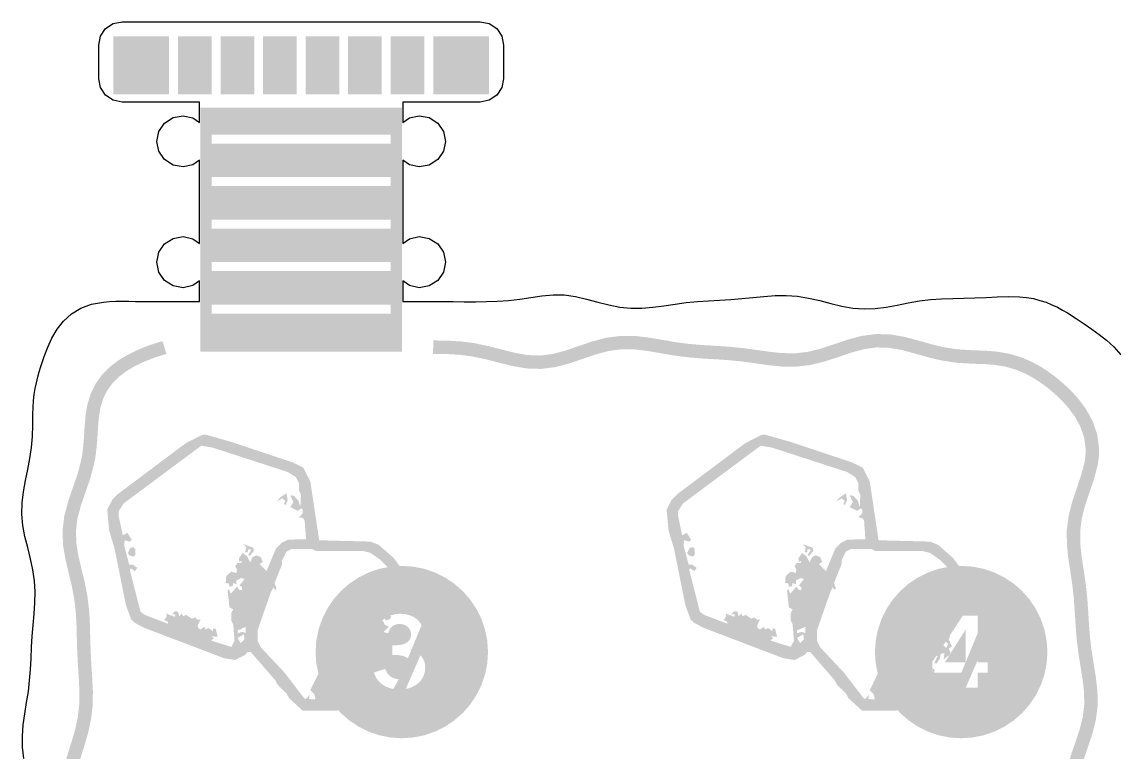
# Model space of a CAD drawing. Header units: millimetres. Extents: x 6 to 297, y 55 to 451.
# Drawn here: x 121.43 to 167.02, y 213.74 to 244.24 of the extents above; entities that cross this region are included whole.
import ezdxf

# ---------------------------------------------------------------- set-up
doc = ezdxf.new("R2010")
doc.units = ezdxf.units.MM
doc.layers.add('CUT', color=1, linetype='Continuous')
doc.layers.add('RASTER', color=7, linetype='Continuous')

msp = doc.modelspace()

# ---------------------------------------------------------------- hatches: boundary and pattern name
at = {"layer": 'RASTER'}
h = msp.add_hatch(color=7, dxfattribs=at)
h.paths.add_polyline_path([(125.243, 241.211), (140.935, 241.211), (140.935, 243.64), (125.243, 243.64)])
h.paths.add_polyline_path([(127.578, 241.211), (127.578, 243.64), (127.952, 243.64), (127.952, 241.211), (127.578, 241.211)], flags=0)
h.paths.add_polyline_path([(129.353, 241.211), (129.353, 243.64), (129.727, 243.64), (129.727, 241.211), (129.353, 241.211)], flags=0)
h.paths.add_polyline_path([(131.128, 241.211), (131.128, 243.64), (131.501, 243.64), (131.501, 241.211), (131.128, 241.211)], flags=0)
h.paths.add_polyline_path([(132.902, 241.211), (132.902, 243.64), (133.276, 243.64), (133.276, 241.211), (132.902, 241.211)], flags=0)
h.paths.add_polyline_path([(134.677, 241.211), (134.677, 243.64), (135.05, 243.64), (135.05, 241.211), (134.677, 241.211)], flags=0)
h.paths.add_polyline_path([(136.451, 241.211), (136.451, 243.64), (136.825, 243.64), (136.825, 241.211), (136.451, 241.211)], flags=0)
h.paths.add_polyline_path([(138.226, 241.211), (138.226, 243.64), (138.6, 243.64), (138.6, 241.211), (138.226, 241.211)], flags=0)
h = msp.add_hatch(color=7, dxfattribs=at)
h.paths.add_polyline_path([(128.886, 230.47), (137.292, 230.47), (137.292, 240.651), (128.886, 240.651)])
h.paths.add_polyline_path([(129.353, 232.058), (129.353, 232.432), (136.825, 232.432), (136.825, 232.058), (129.353, 232.058)], flags=0)
h.paths.add_polyline_path([(129.353, 233.833), (129.353, 234.206), (136.825, 234.206), (136.825, 233.833), (129.353, 233.833)], flags=0)
h.paths.add_polyline_path([(129.353, 235.607), (129.353, 235.981), (136.825, 235.981), (136.825, 235.607), (129.353, 235.607)], flags=0)
h.paths.add_polyline_path([(129.353, 237.382), (129.353, 237.755), (136.825, 237.755), (136.825, 237.382), (129.353, 237.382)], flags=0)
h.paths.add_polyline_path([(129.353, 239.156), (129.353, 239.53), (136.825, 239.53), (136.825, 239.156), (129.353, 239.156)], flags=0)
msp.add_hatch(color=7, dxfattribs=at).paths.add_polyline_path([(138.596, 230.376), (139.15, 230.368), (139.694, 230.338), (140.234, 230.267), (140.777, 230.154), (141.333, 230.01), (141.904, 229.868), (142.494, 229.767), (143.095, 229.747), (143.697, 229.821), (144.285, 229.976), (144.855, 230.172), (145.405, 230.36), (145.939, 230.499), (146.462, 230.568), (146.988, 230.564), (147.526, 230.501), (148.079, 230.406), (148.645, 230.309), (149.217, 230.234), (149.787, 230.185), (150.35, 230.152), (150.905, 230.115), (151.456, 230.061), (152.011, 229.986), (152.575, 229.905), (153.154, 229.846), (153.745, 229.84), (154.34, 229.91), (154.928, 230.053), (155.5, 230.24), (156.054, 230.429), (156.588, 230.573), (157.108, 230.644), (157.625, 230.629), (158.153, 230.537), (158.7, 230.392), (159.264, 230.231), (159.841, 230.095), (160.425, 230.006), (160.998, 229.971), (161.282, 229.958), (161.547, 229.953), (162.047, 229.914), (162.496, 229.838), (162.904, 229.722), (163.274, 229.571), (163.613, 229.392), (163.929, 229.19), (164.232, 228.968), (164.528, 228.722), (164.821, 228.446), (165.108, 228.129), (165.377, 227.765), (165.606, 227.352), (165.77, 226.891), (165.839, 226.381), (165.825, 226.121), (165.793, 225.864), (165.651, 225.321), (165.463, 224.769), (165.272, 224.198), (165.123, 223.611), (165.047, 223.015), (165.05, 222.422), (165.111, 221.842), (165.197, 221.275), (165.279, 220.721), (165.34, 220.17), (165.38, 219.617), (165.414, 219.056), (165.458, 218.488), (165.525, 217.916), (165.615, 217.35), (165.705, 216.795), (165.768, 216.255), (165.776, 215.728), (165.713, 215.204), (165.579, 214.671), (165.394, 214.122), (165.199, 213.554), (165.04, 212.967), (164.959, 212.366), (164.975, 211.763), (165.074, 211.172), (165.219, 210.599), (165.368, 210.042), (165.488, 209.499), (165.564, 208.96), (165.597, 208.418), (165.602, 207.866), (165.601, 207.306), (165.608, 206.74), (165.626, 206.178), (165.641, 205.625), (165.631, 205.082), (165.578, 204.546), (165.472, 204.008), (165.323, 203.46), (165.158, 202.896), (165.019, 202.313), (164.947, 201.714), (164.972, 201.11), (165.088, 200.514), (165.266, 199.935), (165.457, 199.376), (165.617, 198.835), (165.718, 198.306), (165.75, 197.779), (165.723, 197.243), (165.658, 196.694), (165.583, 196.133), (165.521, 195.564), (165.479, 194.996), (165.448, 194.435), (165.409, 193.883), (165.348, 193.335), (165.299, 193.072), (165.246, 192.816), (165.099, 192.327), (164.933, 191.887), (164.768, 191.481), (164.614, 191.098), (164.473, 190.73), (164.332, 190.369), (164.174, 190.014), (163.98, 189.665), (163.733, 189.333), (163.426, 189.036), (163.057, 188.795), (162.631, 188.633), (162.157, 188.563), (161.634, 188.59), (161.361, 188.641), (161.082, 188.7), (160.517, 188.842), (159.941, 188.959), (159.361, 189.034), (158.785, 189.069), (158.219, 189.081), (157.661, 189.091), (157.106, 189.112), (156.546, 189.143), (155.976, 189.167), (155.395, 189.159), (154.808, 189.098), (154.223, 188.976), (153.651, 188.813), (153.095, 188.643), (152.558, 188.51), (152.037, 188.445), (151.521, 188.465), (150.996, 188.569), (150.453, 188.733), (149.89, 188.921), (149.311, 189.086), (148.721, 189.194), (148.129, 189.23), (147.546, 189.206), (146.976, 189.149), (146.418, 189.087), (145.865, 189.04), (145.309, 189.008), (144.746, 188.98), (144.175, 188.937), (143.6, 188.864), (143.029, 188.76), (142.469, 188.643), (141.925, 188.546), (141.396, 188.498), (140.875, 188.523), (140.349, 188.627), (139.809, 188.794), (139.25, 188.994), (138.671, 189.178), (138.076, 189.302), (137.474, 189.337), (136.879, 189.284), (136.299, 189.172), (135.736, 189.039), (135.186, 188.92), (134.643, 188.836), (134.098, 188.788), (133.546, 188.765), (132.984, 188.748), (132.418, 188.72), (131.854, 188.679), (131.299, 188.638), (130.757, 188.62), (130.224, 188.648), (129.692, 188.735), (129.151, 188.878), (128.602, 189.053), (128.328, 189.149), (128.059, 189.238), (127.558, 189.399), (127.091, 189.519), (126.652, 189.602), (126.236, 189.666), (125.839, 189.738), (125.462, 189.844), (125.108, 190.001), (124.786, 190.219), (124.507, 190.501), (124.283, 190.844), (124.119, 191.244), (124.015, 191.694), (123.965, 192.186), (123.954, 192.717), (123.964, 193.001), (123.971, 193.286), (123.993, 193.846), (124.017, 194.4), (124.061, 194.947), (124.139, 195.491), (124.25, 196.04), (124.378, 196.602), (124.489, 197.18), (124.545, 197.774), (124.516, 198.375), (124.398, 198.971), (124.217, 199.55), (124.017, 200.111), (123.844, 200.653), (123.736, 201.179), (123.706, 201.699), (123.75, 202.226), (123.849, 202.769), (123.971, 203.328), (124.082, 203.898), (124.162, 204.474), (124.209, 205.047), (124.236, 205.612), (124.262, 206.169), (124.303, 206.723), (124.357, 207.28), (124.41, 207.848), (124.434, 208.429), (124.402, 209.02), (124.301, 209.61), (124.141, 210.19), (123.957, 210.754), (123.791, 211.299), (123.684, 211.825), (123.658, 212.341), (123.718, 212.861), (123.85, 213.397), (124.021, 213.951), (124.19, 214.522), (124.318, 215.106), (124.386, 215.695), (124.395, 216.278), (124.367, 216.85), (124.33, 217.411), (124.302, 217.966), (124.285, 218.523), (124.271, 219.087), (124.238, 219.66), (124.169, 220.239), (124.059, 220.816), (123.923, 221.382), (123.793, 221.932), (123.706, 222.465), (123.689, 222.985), (123.753, 223.505), (123.894, 224.038), (124.084, 224.588), (124.281, 225.158), (124.434, 225.729), (124.495, 226.024), (124.533, 226.305), (124.581, 226.818), (124.608, 227.293), (124.644, 227.731), (124.712, 228.134), (124.826, 228.503), (124.99, 228.839), (125.206, 229.14), (125.471, 229.409), (125.784, 229.647), (126.14, 229.859), (126.538, 230.05), (126.976, 230.221), (127.466, 230.373), (127.3, 230.908), (126.792, 230.75), (126.315, 230.564), (125.876, 230.353), (125.47, 230.112), (125.101, 229.83), (124.777, 229.501), (124.509, 229.126), (124.305, 228.709), (124.167, 228.263), (124.088, 227.801), (124.049, 227.332), (124.023, 226.861), (123.976, 226.365), (123.943, 226.119), (123.89, 225.864), (123.745, 225.322), (123.554, 224.771), (123.358, 224.2), (123.203, 223.612), (123.129, 223.011), (123.148, 222.411), (123.244, 221.823), (123.378, 221.252), (123.511, 220.697), (123.615, 220.153), (123.68, 219.611), (123.711, 219.064), (123.725, 218.507), (123.742, 217.943), (123.771, 217.378), (123.808, 216.818), (123.834, 216.269), (123.826, 215.731), (123.766, 215.199), (123.647, 214.662), (123.485, 214.113), (123.31, 213.546), (123.166, 212.961), (123.098, 212.36), (123.128, 211.755), (123.248, 211.161), (123.422, 210.585), (123.605, 210.028), (123.754, 209.487), (123.845, 208.957), (123.873, 208.426), (123.85, 207.886), (123.799, 207.334), (123.744, 206.77), (123.703, 206.203), (123.676, 205.639), (123.65, 205.083), (123.605, 204.536), (123.53, 203.991), (123.422, 203.441), (123.3, 202.879), (123.195, 202.3), (123.145, 201.707), (123.18, 201.106), (123.302, 200.511), (123.485, 199.932), (123.685, 199.372), (123.855, 198.831), (123.96, 198.306), (123.985, 197.787), (123.935, 197.26), (123.83, 196.717), (123.703, 196.158), (123.587, 195.586), (123.504, 195.009), (123.458, 194.435), (123.433, 193.869), (123.411, 193.305), (123.404, 193.017), (123.394, 192.717), (123.405, 192.153), (123.462, 191.603), (123.584, 191.075), (123.786, 190.584), (124.071, 190.149), (124.427, 189.788), (124.835, 189.511), (125.271, 189.317), (125.712, 189.193), (126.142, 189.113), (126.558, 189.049), (126.969, 188.973), (127.401, 188.861), (127.886, 188.705), (128.147, 188.618), (128.427, 188.52), (128.995, 188.34), (129.575, 188.187), (130.163, 188.091), (130.751, 188.06), (131.329, 188.078), (131.895, 188.12), (132.452, 188.16), (133.007, 188.188), (133.566, 188.205), (134.134, 188.229), (134.71, 188.28), (135.288, 188.369), (135.859, 188.492), (136.417, 188.624), (136.958, 188.729), (137.483, 188.777), (138.002, 188.747), (138.528, 188.637), (139.07, 188.463), (139.632, 188.263), (140.212, 188.083), (140.807, 187.967), (141.407, 187.938), (141.999, 187.99), (142.576, 188.093), (143.136, 188.21), (143.686, 188.31), (144.232, 188.38), (144.781, 188.421), (145.339, 188.448), (145.905, 188.481), (146.472, 188.53), (147.035, 188.591), (147.586, 188.647), (148.124, 188.67), (148.653, 188.638), (149.183, 188.54), (149.725, 188.385), (150.283, 188.199), (150.861, 188.025), (151.456, 187.909), (152.061, 187.885), (152.661, 187.959), (153.245, 188.103), (153.81, 188.275), (154.358, 188.432), (154.894, 188.544), (155.428, 188.6), (155.968, 188.607), (156.519, 188.583), (157.08, 188.552), (157.645, 188.531), (158.208, 188.521), (158.763, 188.509), (159.308, 188.477), (159.849, 188.406), (160.393, 188.295), (160.953, 188.155), (161.253, 188.091), (161.58, 188.033), (162.182, 188.003), (162.772, 188.091), (163.31, 188.295), (163.774, 188.596), (164.153, 188.962), (164.45, 189.36), (164.675, 189.763), (164.849, 190.153), (164.995, 190.527), (165.136, 190.893), (165.288, 191.271), (165.455, 191.684), (165.63, 192.149), (165.787, 192.67), (165.849, 192.963), (165.903, 193.26), (165.967, 193.832), (166.007, 194.4), (166.038, 194.96), (166.079, 195.513), (166.14, 196.065), (166.214, 196.625), (166.281, 197.196), (166.311, 197.782), (166.274, 198.376), (166.162, 198.967), (165.991, 199.546), (165.799, 200.108), (165.632, 200.651), (165.528, 201.176), (165.507, 201.692), (165.57, 202.214), (165.7, 202.752), (165.863, 203.308), (166.018, 203.881), (166.132, 204.464), (166.19, 205.049), (166.201, 205.627), (166.186, 206.194), (166.168, 206.753), (166.161, 207.308), (166.163, 207.868), (166.157, 208.438), (166.122, 209.016), (166.04, 209.598), (165.912, 210.176), (165.761, 210.74), (165.622, 211.288), (165.533, 211.817), (165.519, 212.335), (165.589, 212.855), (165.735, 213.389), (165.925, 213.942), (166.117, 214.513), (166.264, 215.101), (166.336, 215.698), (166.327, 216.292), (166.26, 216.873), (166.168, 217.439), (166.081, 217.993), (166.015, 218.542), (165.973, 219.094), (165.94, 219.654), (165.898, 220.222), (165.834, 220.793), (165.751, 221.359), (165.666, 221.913), (165.61, 222.453), (165.607, 222.981), (165.674, 223.506), (165.81, 224.04), (165.994, 224.59), (166.188, 225.159), (166.341, 225.745), (166.384, 226.073), (166.398, 226.422), (166.314, 227.022), (166.118, 227.58), (165.849, 228.067), (165.542, 228.483), (165.222, 228.837), (164.9, 229.142), (164.577, 229.41), (164.246, 229.653), (163.894, 229.877), (163.51, 230.079), (163.086, 230.252), (162.619, 230.385), (162.115, 230.47), (161.58, 230.513), (161.3, 230.519), (161.029, 230.53), (160.485, 230.564), (159.948, 230.645), (159.405, 230.774), (158.848, 230.932), (158.274, 231.084), (157.681, 231.187), (157.078, 231.204), (156.477, 231.123), (155.89, 230.965), (155.323, 230.772), (154.774, 230.592), (154.241, 230.461), (153.715, 230.4), (153.186, 230.406), (152.644, 230.462), (152.088, 230.541), (151.521, 230.617), (150.951, 230.674), (150.385, 230.711), (149.828, 230.744), (149.277, 230.791), (148.729, 230.863), (148.174, 230.958), (147.606, 231.055), (147.023, 231.123), (146.428, 231.127), (145.831, 231.049), (145.244, 230.896), (144.673, 230.702), (144.122, 230.513), (143.59, 230.371), (143.07, 230.306), (142.551, 230.325), (142.02, 230.416), (141.47, 230.554), (140.905, 230.7), (140.328, 230.82), (139.746, 230.896), (139.17, 230.928), (138.603, 230.936)])
h = msp.add_hatch(color=7, dxfattribs=at)
h.paths.add_polyline_path([(128.942, 226.987), (129.076, 227.011), (130.175, 226.697), (132.765, 225.833), (133.181, 225.622), (133.472, 225.048), (133.841, 222.591), (135.984, 222.536), (136.322, 222.403), (136.95, 221.853), (137.216, 221.492), (138.363, 220.362), (138.598, 220.048), (138.732, 219.789), (138.732, 219.318), (137.185, 215.762), (136.612, 215.628), (134.728, 215.55), (134.571, 215.471), (133.158, 215.471), (132.585, 215.997), (132.475, 216.201), (132.114, 216.547), (132.004, 216.751), (130.983, 217.928), (130.858, 217.928), (130.748, 217.803), (130.332, 217.591), (129.861, 217.669), (126.564, 218.925), (126.148, 219.137), (125.991, 219.294), (125.779, 219.867), (125.308, 222.222), (125.072, 223.007), (124.994, 223.871), (125.205, 224.287), (125.441, 224.522), (128.267, 226.642)])
h.paths.add_polyline_path([(128.919, 226.54), (125.677, 224.13), (125.465, 223.792), (125.465, 223.635), (125.645, 222.795), (125.834, 222.905), (126.014, 222.615), (125.936, 222.536), (125.724, 222.591), (125.7, 222.379), (125.912, 221.571), (126.069, 221.571), (126.25, 221.437), (126.148, 221.304), (125.991, 221.414), (125.936, 221.359), (126.383, 219.608), (126.564, 219.475), (127.529, 219.106), (127.529, 219.184), (127.372, 219.263), (127.482, 219.42), (127.451, 219.53), (127.82, 219.396), (127.843, 219.498), (127.686, 219.498), (127.82, 219.632), (127.953, 219.608), (128, 219.42), (128.11, 219.53), (128.157, 219.42), (128.291, 219.475), (128.526, 219.318), (128.66, 219.373), (128.785, 219.263), (128.895, 219.294), (128.762, 219.004), (128.817, 218.902), (128.895, 218.87), (129.052, 218.98), (129.099, 218.87), (129.233, 218.925), (129.413, 218.792), (129.413, 218.902), (129.523, 218.902), (129.602, 218.556), (129.335, 218.588), (129.445, 218.509), (129.335, 218.399), (130.175, 218.14), (130.308, 218.399), (130.253, 219.082), (130.175, 219.239), (130.175, 219.553), (130.253, 219.71), (130.096, 219.789), (130.018, 220.495), (130.073, 220.55), (130.151, 220.362), (130.41, 220.652), (130.512, 220.519), (130.622, 220.519), (130.622, 220.629), (130.512, 220.707), (130.724, 220.966), (130.591, 221.021), (130.387, 220.911), (130.387, 220.754), (130.253, 220.809), (130.23, 220.676), (130.096, 220.652), (130.073, 220.786), (129.939, 220.809), (129.963, 221.1), (130.175, 221.28), (130.387, 221.225), (130.41, 221.359), (130.332, 221.516), (130.434, 221.649), (130.591, 221.649), (130.622, 221.728), (130.512, 221.696), (130.489, 221.83), (130.646, 222.065), (130.826, 221.932), (130.96, 221.673), (131.062, 221.885), (131.219, 221.963), (131.407, 221.885), (131.486, 221.696), (131.352, 221.594), (131.643, 221.304), (132.035, 222.246), (132.271, 222.481), (132.53, 222.615), (133.291, 222.638), (133.236, 223.4), (133.181, 223.502), (133.001, 223.557), (133.158, 223.714), (133.158, 223.871), (133.103, 223.926), (132.946, 223.816), (132.632, 223.973), (132.765, 224.185), (132.632, 224.475), (132.789, 224.444), (132.977, 224.24), (133.056, 223.973), (133.079, 224.499), (133.001, 224.656), (133.001, 224.97), (132.867, 225.229), (132.53, 225.441), (129.39, 226.462)], flags=0)
h.paths.add_polyline_path([(132.475, 224.554), (132.53, 224.263), (132.428, 224.051), (132.373, 224.106), (132.428, 224.24), (132.294, 224.342), (132.082, 224.208), (132.192, 224.365)], flags=0)
h.paths.add_polyline_path([(130.669, 222.434), (131.093, 222.277), (131.117, 222.144), (130.936, 221.932), (130.881, 221.987), (131.015, 222.199), (130.881, 222.222), (130.858, 222.089), (130.748, 222.089), (130.803, 222.301)], flags=0)
h.paths.add_polyline_path([(125.959, 222.277), (126.093, 222.301), (126.171, 222.222), (126.171, 221.987), (126.093, 221.908), (125.912, 221.963), (125.857, 222.065)], flags=0)
h.paths.add_polyline_path([(132.687, 222.222), (132.475, 222.12), (132.294, 221.751), (132.294, 221.594), (131.98, 220.809), (132.059, 220.574), (132.004, 220.519), (131.925, 220.629), (131.823, 220.417), (131.274, 218.847), (131.274, 218.376), (131.407, 218.117), (132.396, 217.065), (133.213, 215.997), (133.291, 215.966), (133.448, 216.154), (133.417, 215.966), (133.629, 215.942), (133.684, 215.966), (133.629, 216.178), (133.472, 216.335), (133.809, 217.018), (133.943, 216.963), (134.021, 217.041), (133.864, 217.198), (134.155, 217.379), (134.021, 217.512), (134.045, 217.646), (134.257, 217.591), (134.335, 217.669), (134.123, 217.803), (134.861, 219.42), (135.042, 219.553), (135.434, 219.553), (135.725, 218.902), (135.905, 218.925), (136.196, 218.792), (136.008, 218.949), (136.008, 219.137), (136.196, 219.106), (136.196, 219.216), (135.984, 219.318), (135.748, 219.082), (135.694, 219.294), (135.772, 219.451), (136.062, 219.475), (136.196, 219.341), (136.376, 219.475), (136.431, 219.42), (136.322, 219.294), (136.353, 219.216), (136.51, 219.216), (136.588, 219.059), (136.745, 218.98), (136.533, 218.768), (136.588, 218.666), (136.824, 218.588), (136.769, 218.454), (136.902, 218.164), (136.769, 218.062), (136.847, 217.905), (136.793, 217.803), (136.557, 217.614), (136.588, 217.881), (136.431, 217.85), (136.4, 217.646), (136.274, 217.457), (136.165, 217.457), (136.298, 217.748), (136.243, 217.803), (136.086, 217.693), (136.039, 217.803), (135.905, 217.826), (135.905, 218.062), (136.062, 218.454), (135.929, 218.509), (135.694, 217.928), (135.827, 217.748), (135.803, 217.567), (135.96, 217.489), (136.008, 217.3), (136.196, 217.175), (136.039, 216.829), (135.984, 216.884), (136.117, 217.175), (135.929, 217.065), (135.905, 217.198), (135.803, 217.143), (135.803, 216.986), (135.694, 217.018), (135.646, 216.908), (135.591, 216.963), (135.772, 217.332), (135.882, 217.379), (135.827, 217.434), (135.615, 217.332), (135.536, 217.096), (135.434, 217.041), (135.277, 217.12), (135.144, 216.939), (135.199, 216.884), (135.489, 216.939), (135.301, 216.515), (135.568, 216.437), (135.411, 216.28), (135.301, 216.437), (135.175, 216.437), (135.065, 216.233), (135.097, 216.123), (134.908, 216.201), (134.806, 216.413), (134.704, 216.358), (134.673, 216.154), (134.437, 216.044), (135.434, 216.021), (135.591, 216.099), (136.533, 216.099), (136.871, 216.233), (137.319, 217.12), (138.261, 219.396), (138.316, 219.608), (138.049, 220.048), (136.902, 221.178), (136.793, 221.382), (136.4, 221.775), (135.984, 222.065), (135.67, 222.144), (133.707, 222.144), (133.55, 222.222)], flags=0)
h.paths.add_polyline_path([(136.557, 219.451), (136.769, 219.475), (136.847, 219.396), (136.793, 219.294), (136.612, 219.239)], flags=0)
h.paths.add_polyline_path([(130.779, 218.98), (130.434, 218.823), (130.434, 218.713), (130.646, 218.768), (130.779, 218.713)], flags=0)
h.paths.add_polyline_path([(135.018, 218.98), (134.885, 218.847), (134.94, 218.713), (134.83, 218.478), (134.987, 218.509), (135.097, 218.792), (135.175, 218.823), (135.175, 218.352), (135.332, 218.352), (135.725, 218.164), (135.694, 218.321), (135.379, 218.399), (135.277, 218.611), (135.411, 218.792), (135.379, 218.87), (135.254, 218.98), (135.065, 218.87)], flags=0)
h.paths.add_polyline_path([(135.568, 218.902), (135.513, 218.847), (135.646, 218.588), (135.772, 218.588), (135.803, 218.745), (135.615, 218.792)], flags=0)
h.paths.add_polyline_path([(130.701, 218.666), (130.434, 218.509), (130.567, 218.297), (130.724, 218.454)], flags=0)
h.paths.add_polyline_path([(136.51, 218.588), (136.431, 218.321), (136.298, 218.219), (136.322, 218.164), (136.533, 218.219), (136.667, 218.085), (136.745, 218.274), (136.612, 218.376), (136.667, 218.509)], flags=0)
h.paths.add_polyline_path([(134.626, 218.117), (134.594, 217.928), (134.704, 217.96), (134.94, 217.85), (134.94, 217.96)], flags=0)
h.paths.add_polyline_path([(134.885, 216.963), (134.783, 216.908), (134.783, 216.782), (135.097, 216.594), (135.097, 216.782), (134.987, 216.751)], flags=0)
h = msp.add_hatch(color=7, dxfattribs=at)
h.paths.add_polyline_path([(152.292, 226.987), (152.426, 227.011), (153.525, 226.697), (156.115, 225.833), (156.531, 225.622), (156.822, 225.048), (157.191, 222.591), (159.334, 222.536), (159.672, 222.403), (160.3, 221.853), (160.566, 221.492), (161.713, 220.362), (161.948, 220.048), (162.082, 219.789), (162.082, 219.318), (160.535, 215.762), (159.962, 215.628), (158.078, 215.55), (157.921, 215.471), (156.508, 215.471), (155.935, 215.997), (155.825, 216.201), (155.464, 216.547), (155.354, 216.751), (154.333, 217.928), (154.208, 217.928), (154.098, 217.803), (153.682, 217.591), (153.211, 217.669), (149.914, 218.925), (149.498, 219.137), (149.341, 219.294), (149.129, 219.867), (148.658, 222.222), (148.422, 223.007), (148.344, 223.871), (148.555, 224.287), (148.791, 224.522), (151.617, 226.642)])
h.paths.add_polyline_path([(152.269, 226.54), (149.027, 224.13), (148.815, 223.792), (148.815, 223.635), (148.995, 222.795), (149.184, 222.905), (149.364, 222.615), (149.286, 222.536), (149.074, 222.591), (149.05, 222.379), (149.262, 221.571), (149.419, 221.571), (149.6, 221.437), (149.498, 221.304), (149.341, 221.414), (149.286, 221.359), (149.733, 219.608), (149.914, 219.475), (150.879, 219.106), (150.879, 219.184), (150.722, 219.263), (150.832, 219.42), (150.801, 219.53), (151.17, 219.396), (151.193, 219.498), (151.036, 219.498), (151.17, 219.632), (151.303, 219.608), (151.35, 219.42), (151.46, 219.53), (151.507, 219.42), (151.641, 219.475), (151.876, 219.318), (152.01, 219.373), (152.135, 219.263), (152.245, 219.294), (152.112, 219.004), (152.167, 218.902), (152.245, 218.87), (152.402, 218.98), (152.449, 218.87), (152.583, 218.925), (152.763, 218.792), (152.763, 218.902), (152.873, 218.902), (152.952, 218.556), (152.685, 218.588), (152.795, 218.509), (152.685, 218.399), (153.525, 218.14), (153.658, 218.399), (153.603, 219.082), (153.525, 219.239), (153.525, 219.553), (153.603, 219.71), (153.446, 219.789), (153.368, 220.495), (153.423, 220.55), (153.501, 220.362), (153.76, 220.652), (153.862, 220.519), (153.972, 220.519), (153.972, 220.629), (153.862, 220.707), (154.074, 220.966), (153.941, 221.021), (153.737, 220.911), (153.737, 220.754), (153.603, 220.809), (153.58, 220.676), (153.446, 220.652), (153.423, 220.786), (153.289, 220.809), (153.313, 221.1), (153.525, 221.28), (153.737, 221.225), (153.76, 221.359), (153.682, 221.516), (153.784, 221.649), (153.941, 221.649), (153.972, 221.728), (153.862, 221.696), (153.839, 221.83), (153.996, 222.065), (154.176, 221.932), (154.31, 221.673), (154.412, 221.885), (154.569, 221.963), (154.757, 221.885), (154.836, 221.696), (154.702, 221.594), (154.993, 221.304), (155.385, 222.246), (155.621, 222.481), (155.88, 222.615), (156.641, 222.638), (156.586, 223.4), (156.531, 223.502), (156.351, 223.557), (156.508, 223.714), (156.508, 223.871), (156.453, 223.926), (156.296, 223.816), (155.982, 223.973), (156.115, 224.185), (155.982, 224.475), (156.139, 224.444), (156.327, 224.24), (156.406, 223.973), (156.429, 224.499), (156.351, 224.656), (156.351, 224.97), (156.217, 225.229), (155.88, 225.441), (152.74, 226.462)], flags=0)
h.paths.add_polyline_path([(155.825, 224.554), (155.88, 224.263), (155.778, 224.051), (155.723, 224.106), (155.778, 224.24), (155.644, 224.342), (155.432, 224.208), (155.542, 224.365)], flags=0)
h.paths.add_polyline_path([(154.019, 222.434), (154.443, 222.277), (154.467, 222.144), (154.286, 221.932), (154.231, 221.987), (154.365, 222.199), (154.231, 222.222), (154.208, 222.089), (154.098, 222.089), (154.153, 222.301)], flags=0)
h.paths.add_polyline_path([(149.309, 222.277), (149.443, 222.301), (149.521, 222.222), (149.521, 221.987), (149.443, 221.908), (149.262, 221.963), (149.207, 222.065)], flags=0)
h.paths.add_polyline_path([(156.037, 222.222), (155.825, 222.12), (155.644, 221.751), (155.644, 221.594), (155.33, 220.809), (155.409, 220.574), (155.354, 220.519), (155.275, 220.629), (155.173, 220.417), (154.624, 218.847), (154.624, 218.376), (154.757, 218.117), (155.746, 217.065), (156.563, 215.997), (156.641, 215.966), (156.798, 216.154), (156.767, 215.966), (156.979, 215.942), (157.034, 215.966), (156.979, 216.178), (156.822, 216.335), (157.159, 217.018), (157.293, 216.963), (157.371, 217.041), (157.214, 217.198), (157.505, 217.379), (157.371, 217.512), (157.395, 217.646), (157.607, 217.591), (157.685, 217.669), (157.473, 217.803), (158.211, 219.42), (158.392, 219.553), (158.784, 219.553), (159.075, 218.902), (159.255, 218.925), (159.546, 218.792), (159.358, 218.949), (159.358, 219.137), (159.546, 219.106), (159.546, 219.216), (159.334, 219.318), (159.098, 219.082), (159.044, 219.294), (159.122, 219.451), (159.412, 219.475), (159.546, 219.341), (159.726, 219.475), (159.781, 219.42), (159.672, 219.294), (159.703, 219.216), (159.86, 219.216), (159.938, 219.059), (160.095, 218.98), (159.883, 218.768), (159.938, 218.666), (160.174, 218.588), (160.119, 218.454), (160.252, 218.164), (160.119, 218.062), (160.197, 217.905), (160.143, 217.803), (159.907, 217.614), (159.938, 217.881), (159.781, 217.85), (159.75, 217.646), (159.624, 217.457), (159.515, 217.457), (159.648, 217.748), (159.593, 217.803), (159.436, 217.693), (159.389, 217.803), (159.255, 217.826), (159.255, 218.062), (159.412, 218.454), (159.279, 218.509), (159.044, 217.928), (159.177, 217.748), (159.153, 217.567), (159.31, 217.489), (159.358, 217.3), (159.546, 217.175), (159.389, 216.829), (159.334, 216.884), (159.467, 217.175), (159.279, 217.065), (159.255, 217.198), (159.153, 217.143), (159.153, 216.986), (159.044, 217.018), (158.996, 216.908), (158.941, 216.963), (159.122, 217.332), (159.232, 217.379), (159.177, 217.434), (158.965, 217.332), (158.886, 217.096), (158.784, 217.041), (158.627, 217.12), (158.494, 216.939), (158.549, 216.884), (158.839, 216.939), (158.651, 216.515), (158.918, 216.437), (158.761, 216.28), (158.651, 216.437), (158.525, 216.437), (158.415, 216.233), (158.447, 216.123), (158.258, 216.201), (158.156, 216.413), (158.054, 216.358), (158.023, 216.154), (157.787, 216.044), (158.784, 216.021), (158.941, 216.099), (159.883, 216.099), (160.221, 216.233), (160.669, 217.12), (161.611, 219.396), (161.666, 219.608), (161.399, 220.048), (160.252, 221.178), (160.143, 221.382), (159.75, 221.775), (159.334, 222.065), (159.02, 222.144), (157.057, 222.144), (156.9, 222.222)], flags=0)
h.paths.add_polyline_path([(159.907, 219.451), (160.119, 219.475), (160.197, 219.396), (160.143, 219.294), (159.962, 219.239)], flags=0)
h.paths.add_polyline_path([(154.129, 218.98), (153.784, 218.823), (153.784, 218.713), (153.996, 218.768), (154.129, 218.713)], flags=0)
h.paths.add_polyline_path([(158.368, 218.98), (158.235, 218.847), (158.29, 218.713), (158.18, 218.478), (158.337, 218.509), (158.447, 218.792), (158.525, 218.823), (158.525, 218.352), (158.682, 218.352), (159.075, 218.164), (159.044, 218.321), (158.729, 218.399), (158.627, 218.611), (158.761, 218.792), (158.729, 218.87), (158.604, 218.98), (158.415, 218.87)], flags=0)
h.paths.add_polyline_path([(158.918, 218.902), (158.863, 218.847), (158.996, 218.588), (159.122, 218.588), (159.153, 218.745), (158.965, 218.792)], flags=0)
h.paths.add_polyline_path([(154.051, 218.666), (153.784, 218.509), (153.917, 218.297), (154.074, 218.454)], flags=0)
h.paths.add_polyline_path([(159.86, 218.588), (159.781, 218.321), (159.648, 218.219), (159.672, 218.164), (159.883, 218.219), (160.017, 218.085), (160.095, 218.274), (159.962, 218.376), (160.017, 218.509)], flags=0)
h.paths.add_polyline_path([(157.976, 218.117), (157.944, 217.928), (158.054, 217.96), (158.29, 217.85), (158.29, 217.96)], flags=0)
h.paths.add_polyline_path([(158.235, 216.963), (158.133, 216.908), (158.133, 216.782), (158.447, 216.594), (158.447, 216.782), (158.337, 216.751)], flags=0)
h = msp.add_hatch(color=7, dxfattribs=at)
h.paths.add_polyline_path([(140.889, 217.924), (140.858, 217.454), (140.766, 216.992), (140.615, 216.546), (140.406, 216.124), (140.145, 215.732), (139.834, 215.378), (139.48, 215.068), (139.089, 214.806), (138.667, 214.598), (138.221, 214.447), (137.759, 214.355), (137.289, 214.324), (136.819, 214.355), (136.357, 214.447), (135.912, 214.598), (135.489, 214.806), (135.098, 215.068), (134.744, 215.378), (134.433, 215.732), (134.172, 216.124), (133.963, 216.546), (133.812, 216.992), (133.72, 217.454), (133.689, 217.924), (133.72, 218.394), (133.812, 218.855), (133.963, 219.301), (134.172, 219.724), (134.433, 220.115), (134.744, 220.469), (135.098, 220.78), (135.489, 221.041), (135.912, 221.249), (136.357, 221.401), (136.819, 221.493), (137.289, 221.523), (137.759, 221.493), (138.221, 221.401), (138.667, 221.249), (139.089, 221.041), (139.48, 220.78), (139.834, 220.469), (140.145, 220.115), (140.406, 219.724), (140.615, 219.301), (140.766, 218.855), (140.858, 218.394)])
h.paths.add_polyline_path([(136.894, 218.208), (136.894, 217.801), (137.022, 217.801), (137.051, 217.8), (137.082, 217.799), (137.112, 217.797), (137.143, 217.794), (137.174, 217.791), (137.206, 217.786), (137.238, 217.781), (137.27, 217.775), (137.302, 217.768), (137.333, 217.76), (137.364, 217.752), (137.394, 217.742), (137.423, 217.731), (137.451, 217.719), (137.479, 217.706), (137.506, 217.692), (137.532, 217.677), (137.557, 217.661), (137.58, 217.643), (137.603, 217.624), (137.624, 217.604), (137.645, 217.582), (137.664, 217.559), (137.682, 217.535), (137.698, 217.509), (137.713, 217.482), (137.725, 217.454), (137.735, 217.424), (137.742, 217.393), (137.748, 217.36), (137.751, 217.326), (137.752, 217.291), (137.751, 217.258), (137.749, 217.226), (137.745, 217.195), (137.74, 217.166), (137.733, 217.138), (137.725, 217.111), (137.715, 217.086), (137.703, 217.062), (137.691, 217.039), (137.677, 217.017), (137.662, 216.996), (137.647, 216.977), (137.631, 216.958), (137.613, 216.94), (137.595, 216.924), (137.576, 216.909), (137.556, 216.894), (137.535, 216.881), (137.514, 216.868), (137.492, 216.857), (137.469, 216.847), (137.446, 216.837), (137.422, 216.829), (137.397, 216.822), (137.372, 216.815), (137.348, 216.809), (137.323, 216.805), (137.298, 216.801), (137.273, 216.798), (137.249, 216.796), (137.224, 216.794), (137.2, 216.794), (137.141, 216.796), (137.085, 216.802), (137.031, 216.811), (136.981, 216.825), (136.933, 216.842), (136.888, 216.863), (136.846, 216.888), (136.807, 216.917), (136.771, 216.949), (136.738, 216.982), (136.707, 217.017), (136.68, 217.054), (136.656, 217.093), (136.635, 217.133), (136.616, 217.175), (136.601, 217.219), (136.125, 217.07), (136.141, 217.024), (136.158, 216.98), (136.177, 216.937), (136.197, 216.896), (136.219, 216.856), (136.242, 216.818), (136.267, 216.782), (136.293, 216.747), (136.321, 216.714), (136.349, 216.682), (136.379, 216.652), (136.41, 216.624), (136.442, 216.597), (136.475, 216.572), (136.509, 216.548), (136.544, 216.526), (136.58, 216.506), (136.617, 216.487), (136.654, 216.469), (136.693, 216.453), (136.732, 216.438), (136.773, 216.424), (136.814, 216.412), (136.856, 216.401), (136.899, 216.392), (136.942, 216.383), (136.986, 216.376), (137.031, 216.371), (137.077, 216.366), (137.123, 216.363), (137.169, 216.361), (137.217, 216.361), (137.265, 216.362), (137.312, 216.364), (137.36, 216.369), (137.407, 216.375), (137.454, 216.383), (137.501, 216.393), (137.548, 216.405), (137.595, 216.418), (137.641, 216.433), (137.686, 216.45), (137.73, 216.469), (137.773, 216.49), (137.814, 216.512), (137.855, 216.536), (137.894, 216.562), (137.933, 216.59), (137.969, 216.62), (138.004, 216.651), (138.037, 216.684), (138.069, 216.72), (138.098, 216.757), (138.125, 216.796), (138.151, 216.836), (138.175, 216.879), (138.196, 216.923), (138.215, 216.97), (138.23, 217.018), (138.243, 217.068), (138.253, 217.12), (138.26, 217.174), (138.265, 217.229), (138.266, 217.287), (138.263, 217.355), (138.255, 217.421), (138.242, 217.485), (138.223, 217.545), (138.199, 217.603), (138.169, 217.658), (138.134, 217.711), (138.094, 217.76), (138.049, 217.806), (138.002, 217.848), (137.95, 217.886), (137.896, 217.919), (137.838, 217.948), (137.777, 217.972), (137.713, 217.993), (137.646, 218.009), (137.646, 218.017), (137.706, 218.034), (137.763, 218.055), (137.817, 218.08), (137.867, 218.109), (137.915, 218.142), (137.959, 218.179), (138.001, 218.22), (138.039, 218.266), (138.073, 218.314), (138.103, 218.364), (138.128, 218.415), (138.149, 218.468), (138.165, 218.523), (138.176, 218.579), (138.183, 218.637), (138.185, 218.697), (138.184, 218.747), (138.181, 218.796), (138.175, 218.843), (138.166, 218.888), (138.155, 218.932), (138.142, 218.974), (138.127, 219.015), (138.109, 219.054), (138.089, 219.091), (138.067, 219.127), (138.043, 219.161), (138.018, 219.194), (137.991, 219.226), (137.962, 219.256), (137.931, 219.284), (137.899, 219.311), (137.865, 219.336), (137.829, 219.359), (137.792, 219.381), (137.754, 219.402), (137.715, 219.421), (137.674, 219.438), (137.632, 219.454), (137.589, 219.468), (137.544, 219.48), (137.499, 219.491), (137.454, 219.5), (137.408, 219.508), (137.361, 219.513), (137.313, 219.518), (137.265, 219.52), (137.217, 219.521), (137.173, 219.52), (137.129, 219.518), (137.085, 219.514), (137.043, 219.508), (137.001, 219.501), (136.959, 219.492), (136.918, 219.482), (136.877, 219.47), (136.837, 219.457), (136.798, 219.442), (136.761, 219.426), (136.724, 219.409), (136.688, 219.39), (136.653, 219.371), (136.619, 219.35), (136.586, 219.328), (136.554, 219.304), (136.524, 219.28), (136.494, 219.254), (136.466, 219.228), (136.439, 219.2), (136.413, 219.172), (136.389, 219.142), (136.365, 219.111), (136.343, 219.079), (136.323, 219.047), (136.304, 219.013), (136.287, 218.979), (136.272, 218.944), (136.258, 218.907), (136.246, 218.871), (136.236, 218.833), (136.716, 218.71), (136.729, 218.752), (136.744, 218.792), (136.761, 218.831), (136.782, 218.867), (136.804, 218.901), (136.829, 218.933), (136.856, 218.962), (136.886, 218.99), (136.917, 219.015), (136.951, 219.036), (136.987, 219.055), (137.025, 219.07), (137.064, 219.081), (137.106, 219.089), (137.15, 219.094), (137.196, 219.096), (137.219, 219.096), (137.242, 219.094), (137.265, 219.092), (137.288, 219.089), (137.31, 219.084), (137.332, 219.079), (137.354, 219.073), (137.376, 219.066), (137.398, 219.059), (137.418, 219.05), (137.439, 219.04), (137.458, 219.03), (137.477, 219.019), (137.495, 219.007), (137.512, 218.995), (137.529, 218.981), (137.545, 218.967), (137.56, 218.952), (137.575, 218.936), (137.588, 218.92), (137.601, 218.902), (137.612, 218.884), (137.623, 218.865), (137.633, 218.846), (137.642, 218.825), (137.65, 218.804), (137.656, 218.782), (137.662, 218.759), (137.666, 218.736), (137.669, 218.712), (137.671, 218.688), (137.671, 218.663), (137.67, 218.629), (137.668, 218.596), (137.663, 218.565), (137.657, 218.536), (137.649, 218.508), (137.639, 218.482), (137.627, 218.458), (137.614, 218.436), (137.599, 218.414), (137.583, 218.394), (137.566, 218.375), (137.548, 218.358), (137.528, 218.341), (137.508, 218.325), (137.486, 218.311), (137.463, 218.298), (137.44, 218.285), (137.415, 218.274), (137.39, 218.264), (137.365, 218.255), (137.339, 218.246), (137.312, 218.239), (137.285, 218.233), (137.257, 218.227), (137.229, 218.223), (137.201, 218.219), (137.173, 218.216), (137.144, 218.213), (137.116, 218.211), (137.087, 218.21), (137.059, 218.209), (137.03, 218.208), (136.894, 218.208)], flags=0)
h = msp.add_hatch(color=7, dxfattribs=at)
h.paths.add_polyline_path([(164.239, 217.924), (164.208, 217.454), (164.116, 216.992), (163.965, 216.546), (163.756, 216.124), (163.495, 215.732), (163.184, 215.378), (162.83, 215.068), (162.439, 214.806), (162.017, 214.598), (161.571, 214.447), (161.109, 214.355), (160.639, 214.324), (160.169, 214.355), (159.707, 214.447), (159.262, 214.598), (158.839, 214.806), (158.448, 215.068), (158.094, 215.378), (157.783, 215.732), (157.522, 216.124), (157.313, 216.546), (157.162, 216.992), (157.07, 217.454), (157.039, 217.924), (157.07, 218.394), (157.162, 218.855), (157.313, 219.301), (157.522, 219.724), (157.783, 220.115), (158.094, 220.469), (158.448, 220.78), (158.839, 221.041), (159.262, 221.249), (159.707, 221.401), (160.169, 221.493), (160.639, 221.523), (161.109, 221.493), (161.571, 221.401), (162.017, 221.249), (162.439, 221.041), (162.83, 220.78), (163.184, 220.469), (163.495, 220.115), (163.756, 219.724), (163.965, 219.301), (164.116, 218.855), (164.208, 218.394)])
h.paths.add_polyline_path([(160.822, 217.062), (160.822, 216.437), (161.323, 216.437), (161.323, 217.062), (161.743, 217.062), (161.743, 217.499), (161.323, 217.499), (161.323, 219.444), (160.711, 219.444), (159.433, 217.512), (159.433, 217.062), (160.822, 217.062)], flags=0)
h.paths.add_polyline_path([(160.822, 218.846), (160.822, 217.499), (159.959, 217.499), (160.813, 218.846), (160.822, 218.846)], flags=0)

# ---------------------------------------------------------------- linework, layer by layer
at = {"layer": 'CUT'}
msp.add_lwpolyline([(121.516, 213.481), (121.46, 213.949), (121.453, 214.416), (121.49, 214.883), (121.555, 215.348), (121.631, 215.811), (121.701, 216.274), (121.755, 216.736), (121.791, 217.198), (121.815, 217.661), (121.838, 218.125), (121.867, 218.589), (121.904, 219.053), (121.945, 219.516), (121.978, 219.978), (121.987, 220.439), (121.961, 220.899), (121.895, 221.36), (121.795, 221.821), (121.676, 222.284), (121.561, 222.749), (121.473, 223.215), (121.43, 223.682), (121.439, 224.15), (121.495, 224.617), (121.581, 225.082), (121.678, 225.546), (121.765, 226.008), (121.829, 226.469), (121.868, 226.931), (121.886, 227.393), (121.892, 227.854), (121.904, 228.135), (121.918, 228.414), (121.951, 228.674), (121.986, 228.933), (122.039, 229.172), (122.091, 229.411), (122.157, 229.631), (122.218, 229.848), (122.361, 230.261), (122.515, 230.652), (122.687, 231.034), (122.9, 231.402), (123.17, 231.744), (123.503, 232.042), (123.898, 232.28), (124.343, 232.444), (124.591, 232.495), (124.834, 232.538), (125.094, 232.556), (125.35, 232.573), (125.622, 232.571), (125.891, 232.574), (126.175, 232.564), (126.458, 232.562), (126.921, 232.563), (127.384, 232.565), (127.848, 232.565), (128.311, 232.565), (128.846, 232.565), (128.846, 233.424), (128.571, 233.229), (128.159, 233.138), (127.744, 233.213), (127.391, 233.444), (127.154, 233.793), (127.071, 234.206), (127.154, 234.62), (127.391, 234.969), (127.744, 235.199), (128.159, 235.274), (128.571, 235.183), (128.846, 234.989), (128.846, 238.467), (128.571, 238.273), (128.159, 238.182), (127.744, 238.257), (127.391, 238.487), (127.154, 238.836), (127.071, 239.25), (127.154, 239.663), (127.391, 240.012), (127.744, 240.243), (128.159, 240.318), (128.571, 240.227), (128.846, 240.032), (128.846, 240.891), (125.613, 240.891), (125.244, 240.964), (124.928, 241.176), (124.716, 241.492), (124.643, 241.861), (124.643, 243.27), (124.716, 243.639), (124.928, 243.955), (125.244, 244.167), (125.613, 244.24), (140.565, 244.24), (140.934, 244.167), (141.25, 243.955), (141.461, 243.639), (141.535, 243.27), (141.535, 241.861), (141.461, 241.492), (141.25, 241.176), (140.934, 240.964), (140.565, 240.891), (137.332, 240.891), (137.332, 240.032), (137.607, 240.227), (138.018, 240.318), (138.434, 240.243), (138.787, 240.012), (139.024, 239.663), (139.107, 239.25), (139.024, 238.836), (138.787, 238.487), (138.434, 238.257), (138.018, 238.182), (137.607, 238.273), (137.332, 238.467), (137.332, 234.989), (137.607, 235.183), (138.018, 235.274), (138.434, 235.199), (138.787, 234.969), (139.024, 234.62), (139.107, 234.206), (139.024, 233.793), (138.787, 233.444), (138.434, 233.213), (138.018, 233.138), (137.607, 233.229), (137.332, 233.424), (137.332, 232.565), (137.58, 232.565), (138.044, 232.565), (138.507, 232.565), (138.971, 232.565), (139.435, 232.559), (139.898, 232.554), (140.361, 232.552), (140.824, 232.557), (141.286, 232.573), (141.748, 232.605), (142.21, 232.658), (142.673, 232.726), (143.137, 232.794), (143.604, 232.843), (144.072, 232.835), (144.54, 232.765), (145.005, 232.658), (145.469, 232.533), (145.931, 232.416), (146.392, 232.327), (146.851, 232.281), (147.311, 232.282), (147.772, 232.322), (148.234, 232.386), (148.698, 232.456), (149.162, 232.518), (149.627, 232.564), (150.091, 232.595), (150.555, 232.62), (151.018, 232.647), (151.48, 232.683), (151.943, 232.729), (152.407, 232.776), (152.873, 232.81), (153.339, 232.815), (153.806, 232.781), (154.272, 232.705), (154.738, 232.597), (155.201, 232.475), (155.663, 232.363), (156.123, 232.283), (156.583, 232.25), (157.042, 232.267), (157.503, 232.326), (157.965, 232.412), (158.429, 232.503), (158.893, 232.583), (159.359, 232.64), (159.824, 232.673), (160.288, 232.69), (160.752, 232.7), (161.215, 232.713), (161.678, 232.732), (162.142, 232.754), (162.607, 232.766), (163.075, 232.757), (163.364, 232.726), (163.653, 232.682), (163.921, 232.61), (164.184, 232.528), (164.424, 232.425), (164.658, 232.32), (164.868, 232.2), (165.07, 232.087), (165.441, 231.851), (165.773, 231.626), (166.088, 231.41), (166.398, 231.191), (166.708, 230.951), (167.015, 230.67), (167.305, 230.336)], dxfattribs=at)

doc.saveas('drawing.dxf')
